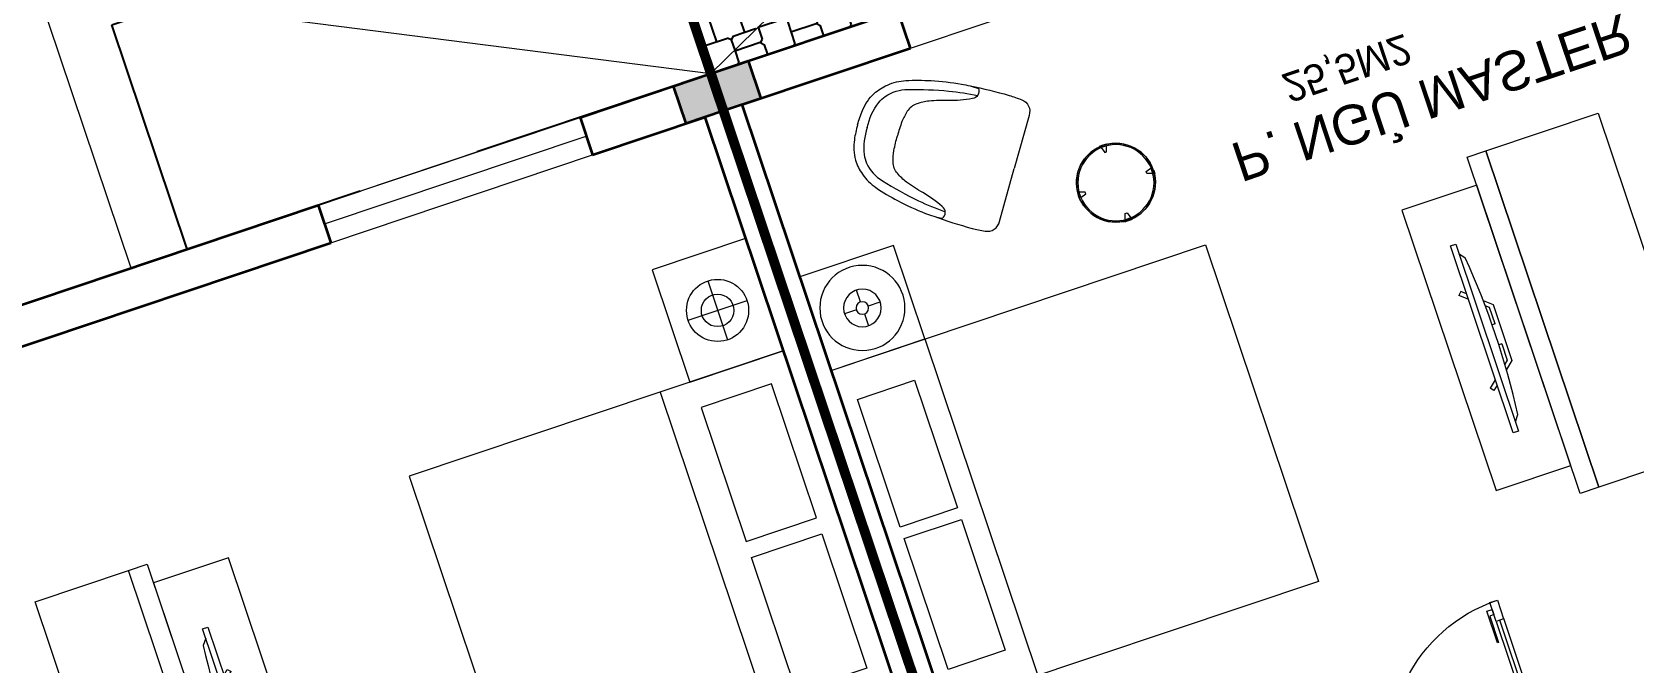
# Model space of a CAD drawing. Header units: metres. Extents: x 568332 to 569219, y 2065964 to 2066430.
# Drawn here: x 568379.22 to 568387.34, y 2066003.27 to 2066006.47 of the extents above; entities that cross this region are included whole.
import ezdxf

# ---------------------------------------------------------------- set-up
doc = ezdxf.new("R2010")
doc.units = ezdxf.units.M
for name, pattern in [('$AUDIT_BAD_LTYPE2', [0]), ('CENTER', [2, 1.25, -0.25, 0.25, -0.25]), ('HIDDEN', [0.375, 0.25, -0.125])]:
    doc.linetypes.add(name, pattern=pattern)
doc.layers.get('0').update_dxf_attribs({"linetype": 'CONTINUOUS'})
doc.layers.get('DEFPOINTS').update_dxf_attribs({"linetype": 'CONTINUOUS'})
for name, color, linetype, lineweight in [('-CONCRETE', 1, 'CONTINUOUS', 35), ('-DIM', 9, 'CONTINUOUS', 13), ('-DOOR', 137, 'CONTINUOUS', 9), ('-FURNITURE', 46, 'CONTINUOUS', 9), ('-LINE1', 7, 'CONTINUOUS', 18), ('-STEEL1', 1, 'CONTINUOUS', 35), ('-WALL', 4, 'CONTINUOUS', 35), ('TEXT25', 2, 'CONTINUOUS', 13)]:
    doc.layers.add(name, color=color, linetype=linetype, lineweight=lineweight)
for name, color, linetype in [('-RANH GIOI LO DAT', 12, 'CONTINUOUS'), ('12. NET DIM', 252, 'CONTINUOUS'), ('13. NET HATCH', 252, 'CONTINUOUS'), ('ChiaLo', 128, 'CENTER')]:
    doc.layers.add(name, color=color, linetype=linetype)
doc.styles.add('SVN_AVO_thuong', font='')
doc.styles.add('T1', font='', dxfattribs={"height": 200})
doc.styles.get('SVN_AVO_thuong').set_extended_font_data('SVN-Avo')
doc.styles.get('T1').set_extended_font_data('VNgeometric Light')

# ---------------------------------------------------------------- blocks, each defined once
blk = doc.blocks.new('1800X2000')
at = {"layer": '-FURNITURE'}
blk.add_line((325497.3064970744, 17765.29446492715), (325497.3064973904, 19565.2944651944), dxfattribs=at)
for points in [[(323997.3057774993, 19565.2944651944), (325997.3064971831, 19565.2944651944), (325997.3064971831, 17765.29446484288), (323997.3057774993, 17765.29446484288)], [(325612.9490047574, 19390.79434491032), (325919.0064973457, 19390.79434491032), (325919.0064973457, 18691.29434485664), (325612.9490047574, 18691.29434485664)], [(325612.9490046239, 18629.79434491026), (325919.0064972151, 18629.79434491026), (325919.0064972151, 17946.79434485664), (325612.9490046239, 17946.79434485664)]]:
    blk.add_lwpolyline(points, close=True, dxfattribs=at)
blk = doc.blocks.new('XR.MB.LM123$0$tvi 1')
blk.add_lwpolyline([(28.54445810673496, -2.291926648467779e-10), (28.54445810673496, -999.9999999999964), (-7.275957614183426e-12, -1000), (0, 0)], close=True)
for points in [[(28.54445810680045, -50.31958968611434), (52.37372755713295, -80.86315460130209)], [(-24.09820395050338, -235.5599978379832), (-39.09879504836863, -251.7939635238108)], [(0, -255.9952397129928), (-24.09820395050338, -235.5599978379832)], [(0, -284.7849796677438), (-39.09879504836863, -251.7939635238108)], [(69.66229681991535, -315.0836646851385), (111.1934016081432, -350.2927865858655), (111.193401608034, -649.712917566063), (69.68611289083492, -684.9110379843005)], [(89.09002233762294, -445.7449799550195), (89.09002233762294, -359.9578938602899), (70.91298945683957, -344.6203678706661)], [(89.09002233762294, -445.7449799550195), (73.49991829216015, -445.7449799550232)], [(89.09002233768115, -554.2550200447404), (89.09002233773936, -640.0421061392371), (70.91298945678864, -655.3796321293303)], [(89.09002233768115, -554.2550200447404), (73.49991829216015, -554.2550200447404)], [(0, -715.2150203320198), (-39.09879504836863, -748.2060364759491)], [(-24.09820395050338, -764.4400021620095), (-39.09879504836863, -748.2060364759491)], [(0, -744.004760287), (-24.09820395050338, -764.4400021620095)], [(28.54445810674224, -949.680410313882), (52.37372755713295, -919.1368453984578)]]:
    blk.add_lwpolyline(points)
blk.add_arc((-4025.16618952866, -499.9999999999964), 4099.025185406737, 354.1310878512652, 5.868912148527433)
blk = doc.blocks.new('A$C7D524948')
at = {"layer": '-FURNITURE'}
for points in [[(-1.862645149230957e-09, 824.9500000011176, 0.02374928999430728), (-77.15000000130385, 820, 0.1110396266945436), (-175.0999999996275, 786.1500000022352, 0.08516816991690027), (-234.9500000011176, 733.25, 0.08855014736123698), (-281.5499999988824, 649.3499999996275, 0.02790636319614463), (-315.9500000011176, 525.5999999996275, 0.02834164487538841), (-340.4000000022352, 372.8000000007451, 0.04711987010175965), (-341.0999999996275, 283.4000000003725, 0.5135274654112972), (-284.5500000007451, 299.9500000011176, 0.05957759956988055), (-242.5500000026077, 413.6500000003725, -0.03446512451505389), (-213.1500000003725, 507.4499999992549, -0.05927668371543007), (-182.7500000009313, 564.2999999988824, -0.1661460996977688), (-133.4500000011176, 600.4000000003725, -0.0525641271264061), (-75.80000000074506, 611.9500000011176, -0.02855401869774651), (-1.862645149230957e-09, 614.6500000003725, -3.543335205159532)], [(-1.862645149230957e-09, 824.9500000011176, -0.02374928999430728), (77.14999999850988, 820.0000000018626, -0.1110396266945436), (175.0999999986961, 786.1500000003725, -0.08516816991690027), (234.9499999992549, 733.25, -0.08855014736123698), (281.5499999988824, 649.3499999996275, -0.02790636319614463), (315.9500000011176, 525.5999999996275, -0.02834164487538841), (340.3999999985099, 372.8000000007451, -0.04711987010175965), (341.0999999996275, 283.4000000022352, -0.5135274654112972), (284.5500000007451, 299.9499999992549, -0.05957759956988055), (242.5499999988824, 413.6499999985099, 0.03446512451505389), (213.1499999994412, 507.4500000011176, 0.05927668371543007), (182.75, 564.3000000007451, 0.1661460996977688), (133.4499999983236, 600.4000000003725, 0.0525641271264061), (75.79999999888241, 611.9499999992549, 0.02855401869774651), (-1.862645149230957e-09, 614.6500000003725, 3.543335205159532)], [(-0.5500000007450581, 774.1500000003725, 0.1055837687742558), (-137.8000000007451, 751.3000000007451, 0.08397584501256396), (-176, 728.25, 0.1493020227225411), (-241.2000000011176, 626.1999999992549, 0.02490854660583826), (-289.25, 424.1500000003725, 0.02643887537121914), (-306.5679914960638, 278.4068524483591, -0.8863330528017872)], [(-0.5500000007450581, 774.1500000003725, -0.1055837687742558), (136.6999999992549, 751.3000000007451, -0.08397584501256396), (174.8999999985099, 728.2500000018626, -0.1493020227225411), (240.0999999986961, 626.1999999992549, -0.02490854660583826), (288.1499999975786, 424.1500000003725, -0.02643887537121914), (305.467991495505, 278.4068524483591, 0.8863330528017872)], [(-342.8562581948936, 328.1164919566363, 0.02267140514630937), (-350.039135296829, 124.5, 0.01212164544072816), (-345.6391352973878, 57.0500000026077, 0.4055082152921144), (-279.3891352973878, 0), (0, 0)], [(342.8562581939623, 328.1164919547737, -0.02267140514630937), (350.0391352958977, 124.5, -0.01212164544072816), (345.6391352955252, 57.05000000074506, -0.4055082152921144), (279.3891352964565, 0), (0, 0)]]:
    blk.add_lwpolyline(points, format="xyb", dxfattribs=at)
blk = doc.blocks.new('tbl1')
at = {"layer": '-FURNITURE'}
for points in [[(-19.7318235830171, 199.0618887953169), (-20.00000000081491, 202.1778609547764), (19.99999999918509, 202.1778609547764), (19.73182358138729, 199.0618887953169), (-8.149072527885437e-10, 200.1778609545727)], [(-202.1778609555913, -20), (-202.1778609555913, 20), (-199.0618887961609, 19.7318235822022), (-200.1778609553294, 9.313225746154785e-10), (-199.0618887961609, -19.73182358033955)], [(202.1778609539615, -20), (199.0618887945311, -19.73182358033955), (200.1778609537287, 9.313225746154785e-10), (200.2090254699579, 19.83055200098897), (202.1778609539615, 20)], [(19.99999999918509, -202.1778609547764), (-20.00000000081491, -202.1778609547764), (-19.7318235830171, -199.061888795346), (-8.149072527885437e-10, -200.1778609546018), (19.73182358138729, -199.061888795346)]]:
    blk.add_hatch(color=256, dxfattribs=at).paths.add_polyline_path(points, flags=0)
at = {"layer": '-FURNITURE', "flags": 128}
for points in [[(-19.7318235830171, 199.061888795346), (-20.00000000081491, 202.1778609547764), (-8.149072527885437e-10, 202.1778609547764), (19.99999999918509, 202.1778609547764), (19.73182358138729, 199.061888795346)], [(-202.1778609555913, 0), (-202.1778609555913, 20), (-199.0618887961609, 19.7318235822022)], [(202.1778609539615, 0), (202.1778609539615, 20), (199.0618887945311, 19.7318235822022)], [(-19.7318235830171, -199.061888795346), (-20.00000000081491, -202.1778609547764), (-8.149072527885437e-10, -202.1778609547764), (19.99999999918509, -202.1778609547764), (19.73182358138729, -199.061888795346)]]:
    blk.add_lwpolyline(points, dxfattribs=at)
for points in [[(14.99999999918509, 193), (-15.00000000081491, 193), (-5.000000000814907, 163), (-8.149072527885437e-10, 163), (4.999999999185093, 163)], [(-193.0000000008149, -15), (-193.0000000008149, 15), (-163.0000000008149, 5), (-163.0000000008149, 0), (-163.0000000008149, -5)], [(192.9999999991851, -15), (192.9999999991851, 15), (162.9999999991851, 5), (162.9999999991851, 0), (162.9999999991851, -5)], [(14.99999999918509, -193), (-15.00000000081491, -193), (-5.000000000814907, -163), (-8.149072527885437e-10, -163), (4.999999999185093, -163)]]:
    blk.add_lwpolyline(points, close=True, dxfattribs=at)
at = {"layer": '-FURNITURE'}
for radius in [200.0000000000002, 193.0000000000002]:
    blk.add_circle((-8.149072527885437e-10, 0), radius, dxfattribs=at)
for radius, start, end in [(199.9999999999999, 90, 270), (199.9999999999998, 270, 90)]:
    blk.add_arc((0, 0), radius, start, end, dxfattribs=at)
blk = doc.blocks.new('12PLMP12')
at = {"color": 0, "linetype": 'ByBlock'}
for p, q in [((0, 1.25), (0, 3.75)), ((-1.25, 0), (-3.75, 0)), ((1.25, 0), (3.75, 0)), ((0, -1.25), (0, -3.75))]:
    blk.add_line(p, q, dxfattribs=at)
for radius in [8.5, 3.75, 1.25]:
    blk.add_circle((0, 0), radius, dxfattribs=at)
blk = doc.blocks.new('*U149')
at = {"linetype": '$AUDIT_BAD_LTYPE2'}
for p, q in [((70, 100), (70, 699.9999999999982)), ((90, 699.9999999999982), (90, 100))]:
    blk.add_line(p, q, dxfattribs=at)
for points in [[(50, 699.9999999999982), (90, 699.9999999999982), (90, 799.9999999999982), (50, 799.9999999999982), (50, 699.9999999999982)], [(50, 702.9059272893337), (50, 100)], [(50, 100), (90, 100), (90, 0), (50, 0), (50, 100)]]:
    blk.add_lwpolyline(points)
for points in [[(118.2698876160139, 594.5156181119073), (118.2698876160139, 764.1349438079906), (90, 764.1349438079906), (90, 735.8650561920058), (112.6159100928053, 735.8650561920058), (112.6159100928053, 594.5156181119073)], [(0, 0), (50, 0), (50, -40), (60, -40), (60, -99.99999999999272), (0, -99.99999999999272)], [(899.9999999999982, 1.3252863207713e-28), (849.9999999999982, 1.3252863207713e-28), (849.9999999999982, -40.00000000000001), (839.9999999999982, -40.00000000000001), (839.9999999999982, -99.99999999999272), (899.9999999999982, -99.99999999999272)]]:
    blk.add_lwpolyline(points, close=True)
at = {"linetype": '$AUDIT_BAD_LTYPE2', "ltscale": 0.3}
blk.add_arc((50, 0), 799.9999999999982, 0, 90, dxfattribs=at)
blk = doc.blocks.new('A$C5C575821')
at = {"layer": '-CONCRETE'}
h = blk.add_hatch(color=256, dxfattribs=at)
h.dxf.hatch_style = 1
h.paths.add_polyline_path([(-0.00237559899687767, 200.0000000000146), (-0.00237559899687767, 1.455191522836685e-11), (199.9976244010031, 1.455191522836685e-11), (199.9976244010031, 200.0000000000146)])
blk.add_lwpolyline([(-0.00237559899687767, 1.455191522836685e-11), (199.9976244010031, 1.455191522836685e-11), (199.9976244010031, 200.0000000000146), (-0.00237559899687767, 200.0000000000146)], close=True, dxfattribs=at)
blk = doc.blocks.new('TRUC M4')
at = {"layer": '-WALL'}
blk.add_blockref('A$C5C575821', (-199.9976244010031, -200.0000000000146), dxfattribs=at)
blk = doc.blocks.new('M4-T3.1')
at = {"layer": '13. NET HATCH'}
h = blk.add_hatch(dxfattribs=at)
h.set_pattern_fill('MAIGO-12', color=256, scale=300)
h.set_pattern_definition([(0, (223174.3182210145, 4.365574568510056e-11), (75, 150), [120, -30, 120, -30]), (90, (223159.3182210145, 15.00000000004366), (-74.99999999999999, 150), [135, -165]), (45, (223144.3182210145, 4.365574568510056e-11), (75.00000000142687, 150.0000000028537), [21.213203436, -403.0508652]), (135, (223174.3182210145, 4.365574568510056e-11), (-75.00000000142686, 150.0000000028537), [21.213203436, -403.0508652])])
edge = h.paths.add_edge_path()
edge.add_line((460952.5266252413, 30041.33215577567), (464052.5298121412, 30041.33215577567))
edge.add_line((464052.5298121412, 30041.33215577567), (460952.587516684, 31540.89404679024))
edge.add_line((460952.587516684, 31540.89404679024), (460952.5229944111, 30041.33215577567))
h = blk.add_hatch(dxfattribs=at)
h.set_pattern_fill('MAIGO-12', color=256, scale=300, angle=90)
h.set_pattern_definition([(90, (223084.3182210145, 90.00000000004366), (-150, 75.00000000000001), [120, -30, 120, -30]), (180, (223069.3182210145, 75.00000000004366), (-150, -74.99999999999997), [135, -165]), (135, (223084.3182210145, 60.00000000004366), (-150.0000000028537, 75.00000000142688), [21.213203436, -403.0508652]), (225, (223084.3182210145, 90.00000000004366), (-150.0000000028537, -75.00000000142684), [21.213203436, -403.0508652])])
h.paths.add_polyline_path([(460952.587516684, 31540.89404679024), (464052.5298121412, 31541.33215577567), (464052.5298121412, 30041.33215577567)])
at = {"layer": '-DOOR'}
for q in [(463152.2850237364, 31741.19256962957), (463152.5875166842, 31740.89404679024)]:
    blk.add_line((461952.5875166842, 31740.89404679024), q, dxfattribs=at)
at = {"layer": '-FURNITURE'}
for points in [[(464552.4607550733, 34962.26294395204), (464452.4607546887, 34962.26294395204), (464452.4607546887, 33162.26294360396), (464552.4607550733, 33162.26294360396)], [(464552.4607546887, 33162.26294358417), (465152.4613480297, 33162.26294358417), (465152.4613480297, 34962.26294395204), (464552.4607546887, 34962.26294395204)], [(464052.4601616286, 33312.56861055577), (464052.4601621368, 34812.29299720113), (464452.4607550931, 34812.29299713093), (464452.4607545849, 33312.56861048569)], [(461052.5137425204, 32662.24985219682), (461052.5137422705, 33162.26294312852), (461552.5137422705, 33162.26294321618), (461552.5137425204, 32662.2498522846)]]:
    blk.add_lwpolyline(points, close=True, dxfattribs=at)
at = {"layer": '-LINE1'}
blk.add_lwpolyline([(464052.5298121412, 30041.33215577567), (460952.5229944111, 30041.33215577567), (460952.5229944111, 31540.89404679024), (464052.5298121412, 31540.89404679024)], close=True, dxfattribs=at)
for points in [[(460952.5266252413, 30041.33215577567), (464052.5298121412, 30041.33215577567), (460952.587516684, 31540.89404679024), (460952.587516684, 31540.89404679024), (460952.5229944111, 30041.33215577567)], [(460952.587516684, 31540.89404679024), (464052.5298121412, 31541.33215577567), (464052.5298121412, 30041.33215577567), (460952.587516684, 31540.89404679024)]]:
    blk.add_lwpolyline(points, dxfattribs=at)
at = {"layer": '-RANH GIOI LO DAT', "linetype": 'HIDDEN', "ltscale": 10, "const_width": 50}
blk.add_lwpolyline([(460952.4807874031, 48541.1844884125), (466952.4570404572, 48541.18448841239), (466952.5060652128, 28541.20787442131), (460952.5298121587, 28541.20787442131)], close=True, dxfattribs=at)
at = {"layer": '-WALL'}
for p, q in [((460952.587516684, 31540.89404679024), (460952.5875166998, 40741.45261860806)), ((461052.5109900335, 36140.8328620977), (461052.5109900254, 31740.89404679024)), ((461052.5109900254, 31740.89404679024), (461952.5875166842, 31740.89404679024)), ((461952.5875166842, 31740.89404679024), (461952.5875166842, 31540.89404679024)), ((460952.587516684, 31540.89404679024), (461952.5875166842, 31540.89404679024))]:
    blk.add_line(p, q, dxfattribs=at)
at = {"layer": 'DEFPOINTS', "linetype": 'HIDDEN', "ltscale": 5}
blk.add_lwpolyline([(463752.5298121412, 30341.33215577567), (460952.529812141, 30341.33215577567), (460952.529812141, 31541.33215577567), (463752.5298121412, 31541.33215577567)], close=True, dxfattribs=at)
at = {"layer": '-DIM', "xscale": -1, "rotation": 359.9999999899488}
blk.add_blockref('1800X2000', (787049.8202359122, 15396.96842179859), dxfattribs=at)
at = {"layer": '-DOOR', "rotation": 180}
blk.add_blockref('*U149', (463932.3551270935, 36140.8328603574), dxfattribs=at)
at = {"layer": '-FURNITURE', "extrusion": (0, 0, -1), "rotation": 179.9963102775916}
blk.add_blockref('XR.MB.LM123$0$tvi 1', (-464227.9425752974, 33562.42079215815), dxfattribs=at)
at = {"layer": '-FURNITURE', "xscale": 25.40000000083849, "yscale": 25.40000000083849, "zscale": 25.40000000083849, "rotation": 90.00000002731056}
blk.add_blockref('12PLMP12', (461302.5137431276, 32912.25639772885), dxfattribs=at)
at = {"layer": '-FURNITURE', "rotation": 124.1219197484613}
blk.add_blockref('A$C7D524948', (462257.3043619151, 32486.76656257214), dxfattribs=at)
at = {"layer": '-STEEL1'}
blk.add_blockref('TRUC M4', (461152.233683695, 31741.05064070264), dxfattribs=at)
at = {"layer": '-WALL'}
blk.add_blockref('tbl1', (462722.7253729474, 32719.25978606629), dxfattribs=at)
at = {"layer": 'TEXT25'}
for s, height, style, p in [('P. NGỦ MASTER', 200, 'SVN_AVO_thuong', (463324.0331036913, 32720.24340734624)), ('25,5M2', 150, 'T1', (463682.5505586321, 32467.15179205027))]:
    blk.add_text(s, height=height, rotation=359.9999999899488, dxfattribs=dict(at, style=style)).set_placement(p)
blk = doc.blocks.new('A$C8a974c9c')
for p, q in [((1750.087982669494, 2957.416116623174), (1750.087982669657, 2642.58393779996)), ((1592.671893257969, 2800.000027211493), (1907.504072081182, 2800.000027211652)), ((1342.999452652235, 2500.000027214177), (1342.999452652119, 700.000027214177)), ((1750.087982669345, 242.5839378051005), (1750.087982669549, 557.4161166283138)), ((1592.67189325784, 400.0000272168018), (1907.504072081053, 400.0000272166017))]:
    blk.add_line(p, q)
for points in [[(1999.999452652235, 3100.000027209127), (1500.176512686827, 3100.000027209127), (1500.176512686827, 2500.000027214177), (1999.999452652235, 2500.000027214177)], [(1890.999452652235, 2360.000027214177), (1514.499452652235, 2360.000027214177), (1514.499452652148, 1642.500027214177), (1890.999452652148, 1642.500027214177)], [(1890.99945265209, 840.000027214177), (1514.49945265209, 840.000027214177), (1514.499452652148, 1557.500027214177), (1890.999452652148, 1557.500027214177)], [(1999.999452652119, 100.0000272192265), (1500.17651268671, 100.0000272192265), (1500.17651268671, 700.000027214177), (1999.999452652119, 700.000027214177)]]:
    blk.add_lwpolyline(points, close=True)
blk.add_lwpolyline([(1999.999452652235, 2500.000027214177), (-0.0005473477649502456, 2500.000027214177), (-0.0005473478813655674, 700.000027214177), (1999.999452652119, 700.000027214177), (1999.999452652235, 2500.000027214177)])
for centre, radius in [((1750.087982669561, 2800.000027211581), 157.4160894116067), ((1750.087982669561, 2800.000027211581), 82.41608941160666), ((1750.087982669432, 400.0000272166926), 157.4160894116067), ((1750.087982669432, 400.0000272166926), 82.41608941160666)]:
    blk.add_circle(centre, radius)
blk = doc.blocks.new('TRUC M7')
at = {"layer": '-WALL'}
blk.add_blockref('A$C5C575821', (6600.00237557973, -3028.262946227682), dxfattribs=at)
blk = doc.blocks.new('A$C11F442B3')
at = {"layer": '-DOOR'}
for p, q in [((5.929017704329453, 18.33570456714369), (7.25626829219982, 18.7811323129572)), ((5.992650239379145, 18.14609734015539), (7.319900827365927, 18.59152508620173))]:
    blk.add_line(p, q, dxfattribs=at)
blk.add_lwpolyline([(5.960833971854299, 18.24090095376596), (7.288084559724666, 18.68632869981229)], dxfattribs=at)
at = {"layer": '-FURNITURE'}
blk.add_lwpolyline([(5.540752366301604, 14.77791632083245), (5.066734299180098, 14.6188349830918), (4.494041482917964, 16.32530002458952), (4.96805955003947, 16.484381362563)], dxfattribs=at)
for points in [[(5.635555979679339, 14.80973258847371), (5.540752366301604, 14.77791632083245), (4.96805955003947, 16.484381362563), (5.062863163417205, 16.51619762997143)], [(5.982954728067853, 15.03180146077648), (5.47389444638975, 16.54865927551873), (5.094679430592805, 16.42139401636086), (5.603739712270908, 14.90453620185144)]]:
    blk.add_lwpolyline(points, close=True, dxfattribs=at)
at = {"layer": '-LINE1'}
blk.add_line((4.503539250232279, 19.43952954071574), (7.919695279910229, 19.00377963413484), dxfattribs=at)
blk.add_lwpolyline([(4.503539250232279, 19.43952954071574), (7.442451267037541, 20.42583383573219), (7.919695280608721, 19.00377963436767), (4.98078326380346, 18.01747533935122)], close=True, dxfattribs=at)
at = {"layer": '-RANH GIOI LO DAT', "linetype": 'HIDDEN', "ltscale": 10, "const_width": 0.04999999999999999}
blk.add_lwpolyline([(13.32846076716669, 2.887165352702141), (4.796135559328832, 0.02370127104222775), (0.02369542315136641, 14.24424328515306), (3.173062715795822, 20.57523733447306), (6.965207252535038, 21.84788803732954)], close=True, dxfattribs=at)
at = {"layer": '-WALL'}
for p, q in [((7.25626829219982, 18.7811323129572), (7.919695279910229, 19.00377963413484)), ((7.919695279910229, 19.00377963413484), (12.69213541573845, 4.783237621188164)), ((7.25626829219982, 18.7811323129572), (7.319900827365927, 18.59152508620173)), ((7.319900827365927, 18.59152508620173), (7.888524201000109, 18.78235613950528)), ((7.888524201582186, 18.78235613973811), (9.288492209976539, 14.61084150290117)), ((3.964893457130529, 17.67654084600508), (5.929017704329453, 18.33570456714369)), ((5.929017704329453, 18.33570456714369), (5.992650239379145, 18.14609734038822)), ((4.10706387727987, 17.51329107838683), (5.992650239379145, 18.14609734038822))]:
    blk.add_line(p, q, dxfattribs=at)
at = {"layer": 'DEFPOINTS', "linetype": 'HIDDEN', "ltscale": 5}
blk.add_lwpolyline([(4.883398893172853, 19.25056750304066), (7.537900069030002, 20.14142299513333), (7.919695279910229, 19.00377963413484), (5.26519410405308, 18.11292414204217)], close=True, dxfattribs=at)
at = {"layer": '-FURNITURE', "xscale": 0.0009999999999999998, "yscale": 0.0009999999999999998, "zscale": 0.0009999999999999998, "rotation": 18.55184763230321}
blk.add_blockref('A$C8a974c9c', (7.185365321813151, 14.59148295363411), dxfattribs=at)
at = {"layer": '-FURNITURE', "extrusion": (0, 0, -1), "xscale": -0.0009999999999999994, "yscale": 0.0009999999999999998, "zscale": 0.0009999999999999998, "rotation": 161.4518420901113}
blk.add_blockref('XR.MB.LM123$0$tvi 1', (-5.688651728676632, 15.24946590536274), dxfattribs=at)
at = {"layer": '-STEEL1', "xscale": -0.0009999999999999998, "yscale": 0.0009999999999999998, "zscale": 0.0009999999999999998, "rotation": 198.5518476323032}
blk.add_blockref('TRUC M7', (2.436582044232637, 13.9692150959745), dxfattribs=at)

msp = doc.modelspace()

# ---------------------------------------------------------------- linework, layer by layer
at = {"layer": 'ChiaLo', "ltscale": 5}
msp.add_lwpolyline([(568381.7021815577, 2066009.106879406), (568388.0653199421, 2065990.146118084)], dxfattribs=at)

# ---------------------------------------------------------------- next in the draw order: block references
at = {"layer": '12. NET DIM', "color": 2, "true_color": 0xf1eb1f, "xscale": -0.001, "yscale": 0.001, "zscale": 0.001, "rotation": 198.5514997324876}
msp.add_blockref('M4-T3.1', (567935.6210803676, 2065889.509778342), dxfattribs=at)

# ---------------------------------------------------------------- next in the draw order: block references
msp.add_blockref('A$C11F442B3', (568374.7371064518, 2065987.259035717))

doc.saveas('drawing.dxf')
